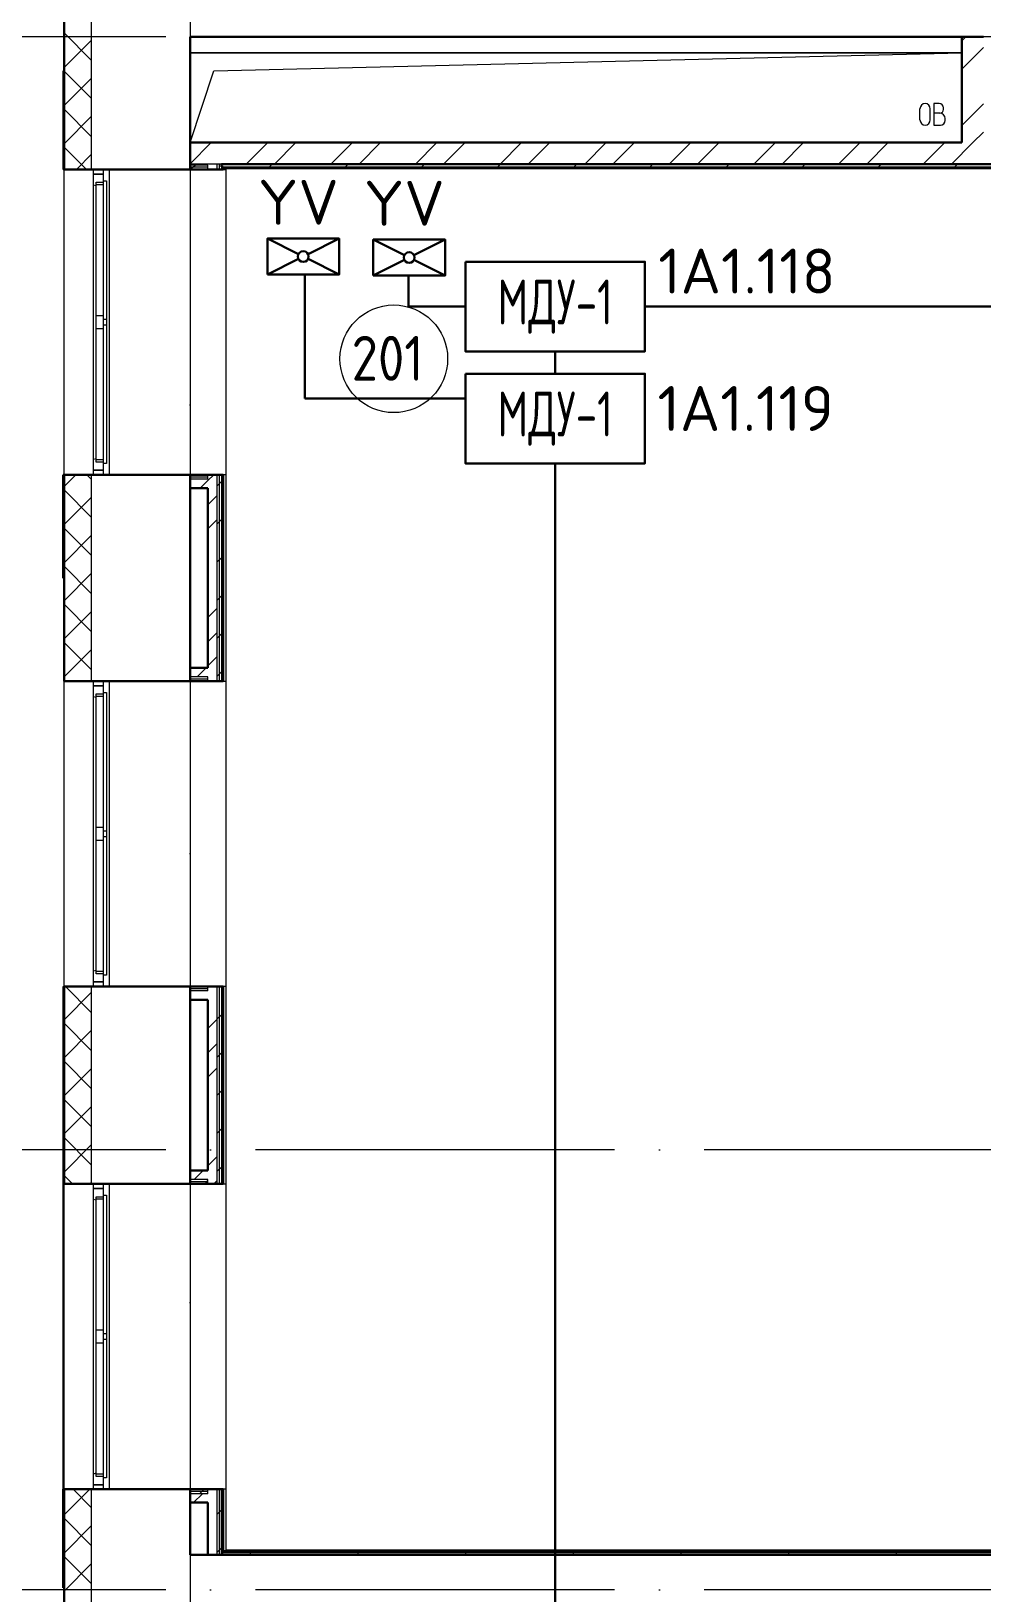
# Model space of a CAD drawing. Header units: millimetres. Extents: x -1073752 to 1436911, y -1379358 to 94781.
# Drawn here: x -1058988 to -1053692, y -1020223 to -1011525 of the extents above; entities that cross this region are included whole.
import ezdxf
from ezdxf.enums import TextEntityAlignment as Align

# ---------------------------------------------------------------- set-up
doc = ezdxf.new("R2010")
doc.units = ezdxf.units.MM
doc.set_wipeout_variables(frame=1)
doc.linetypes.add('ADSK_Линия сетки', pattern=[25, 20, -2.5, 0, -2.5])
for name, color, linetype, lineweight in [('_ Окна', 7, 'Continuous', 9), ('RC-Дымоудаление', 1, 'Continuous', 30), ('лс', 5, 'Continuous', 30), ('Марки помещений', 7, 'Continuous', 20), ('Ограждение', 252, 'Continuous', 9), ('Окна', 7, 'Continuous', 9), ('Оси', 252, 'Continuous', 9), ('Перекрытие', 252, 'Continuous', 18), ('Стены внутренние', 7, 'Continuous', 18), ('Стены наружные', 7, 'Continuous', 18), ('Стены штриховка', 7, 'Continuous', 9)]:
    doc.layers.add(name, color=color, linetype=linetype, lineweight=lineweight)
doc.layers.add('RC-Позиционные_обозначения', color=7, linetype='Continuous')
doc.layers.add('RC-Таблицы', color=7, linetype='Continuous')
doc.styles.add('GOST Common_2', font='', dxfattribs={"width": 0.9, "height": 250})
doc.styles.add('ISOCPEUR', font='isocpeur.ttf', dxfattribs={"height": 250})
doc.styles.add('RubezhCAD', font='isocpeur.ttf')
doc.styles.get("Standard").update_dxf_attribs({"font": 'arial.ttf'})
doc.styles.get('GOST Common_2').set_extended_font_data('GOST type B')

# ---------------------------------------------------------------- blocks, each defined once
blk = doc.blocks.new('2 этаж')
at = {"color": 251, "lineweight": 18, "true_color": 0x636466}
for p, q in [((104976, -3929.3), (100676, -3929.3)), ((100808, -4029.3), (104976, -3929.3)), ((100676, -4429.3), (100808, -4029.3)), ((104742.7, -4303.2), (104742.7, -4240.6)), ((104800.1, -4303.2), (104800.1, -4240.6)), ((104850.3, -4211.9), (104820.3, -4211.9)), ((104820.3, -4211.9), (104820.3, -4331.9)), ((104873.6, -4245.3), (104873.6, -4235.3)), ((104853.6, -4265.3), (104820.3, -4265.3)), ((104820.3, -4331.9), (104856.9, -4331.9)), ((104883.6, -4305.3), (104883.6, -4295.3))]:
    blk.add_line(p, q, dxfattribs=at)
for centre, radius, start, end in [((104771.4, -4240.6), 28.7, 0, 180), ((104850.3, -4235.3), 23.3, 0, 90), ((104853.6, -4245.3), 20, 270, 0), ((104771.4, -4303.2), 28.7, 180, 0), ((104853.6, -4295.3), 30, 0, 90), ((104856.9, -4305.3), 26.7, 270, 0)]:
    blk.add_arc(centre, radius, start, end, dxfattribs=at)
at = {"layer": '_ Окна', "color": 251, "true_color": 0x636466}
for p, q in [((100136, -4579.3), (100136, -4604.3)), ((100136, -4604.3), (100194, -4604.3)), ((100194, -4604.3), (100194, -4579.3)), ((100194, -6254.3), (100136, -6254.3)), ((100136, -6254.3), (100136, -6279.3)), ((100194, -6279.3), (100194, -6254.3)), ((100136, -7429.3), (100136, -7454.3)), ((100136, -7454.3), (100194, -7454.3)), ((100194, -7454.3), (100194, -7429.3)), ((100194, -9104.3), (100136, -9104.3)), ((100136, -9104.3), (100136, -9129.3)), ((100194, -9129.3), (100194, -9104.3)), ((100136, -10229.3), (100136, -10254.3)), ((100136, -10254.3), (100194, -10254.3)), ((100194, -10254.3), (100194, -10229.3)), ((100194, -11904.3), (100136, -11904.3)), ((100136, -11904.3), (100136, -11929.3)), ((100194, -11929.3), (100194, -11904.3))]:
    blk.add_line(p, q, dxfattribs=at)
at = {"layer": '_ Окна', "color": 251, "lineweight": 18, "true_color": 0x636466}
for p, q in [((100194, -4604.3), (100136, -4604.3)), ((100136, -4604.3), (100136, -4663.7)), ((100194, -4642.3), (100194, -4604.3)), ((100136, -4663.7), (100153, -4668.3)), ((100153, -4650.3), (100194, -4650.3)), ((100153, -4662.3), (100153, -4650.3)), ((100153, -6190.3), (100136, -6194.8)), ((100136, -6194.8), (100136, -6254.3)), ((100136, -6254.3), (100194, -6254.3)), ((100153, -6208.3), (100153, -6196.3)), ((100194, -6208.3), (100153, -6208.3)), ((100194, -6254.3), (100194, -6216.3)), ((100194, -7454.3), (100136, -7454.3)), ((100136, -7454.3), (100136, -7513.7)), ((100194, -7492.3), (100194, -7454.3)), ((100136, -7513.7), (100153, -7518.3)), ((100153, -7500.3), (100194, -7500.3)), ((100153, -7512.3), (100153, -7500.3)), ((100153, -9040.3), (100136, -9044.8)), ((100136, -9044.8), (100136, -9104.3)), ((100136, -9104.3), (100194, -9104.3)), ((100153, -9058.3), (100153, -9046.3)), ((100194, -9058.3), (100153, -9058.3)), ((100194, -9104.3), (100194, -9066.3)), ((100194, -10254.3), (100136, -10254.3)), ((100136, -10254.3), (100136, -10313.7)), ((100194, -10292.3), (100194, -10254.3)), ((100136, -10313.7), (100153, -10318.3)), ((100153, -10300.3), (100194, -10300.3)), ((100153, -10312.3), (100153, -10300.3)), ((100153, -11840.3), (100136, -11844.8)), ((100136, -11844.8), (100136, -11904.3)), ((100136, -11904.3), (100194, -11904.3)), ((100153, -11858.3), (100153, -11846.3)), ((100194, -11858.3), (100153, -11858.3)), ((100194, -11904.3), (100194, -11866.3))]:
    blk.add_line(p, q, dxfattribs=at)
at = {"layer": 'Марки помещений', "color": 251, "true_color": 0x636466}
blk.add_circle((101811.2, -5633.3), 300, dxfattribs=at)
at = {"layer": 'Ограждение', "color": 251, "true_color": 0x636466}
for p, q in [((100226, -4579.3), (100226, -6279.3)), ((100676, -4579.3), (100676, -6279.3)), ((100861, -4579.3), (100876, -4579.3)), ((100876, -4569.3), (100876, -12274.3)), ((100876, -4574.3), (106601, -4574.3)), ((100876, -4579.3), (100876, -6279.3)), ((100876, -6279.3), (100861, -6279.3)), ((100226, -7429.3), (100226, -9129.3)), ((100676, -7429.3), (100676, -9129.3)), ((100861, -7429.3), (100876, -7429.3)), ((100876, -7429.3), (100876, -9129.3)), ((100876, -9129.3), (100861, -9129.3)), ((100226, -10229.3), (100226, -11929.3)), ((100676, -10229.3), (100676, -11929.3)), ((100861, -10229.3), (100876, -10229.3)), ((100876, -10229.3), (100876, -11929.3)), ((100876, -11929.3), (100861, -11929.3)), ((106606, -12269.3), (100876, -12269.3))]:
    blk.add_line(p, q, dxfattribs=at)
at = {"layer": 'Окна', "color": 251, "true_color": 0x636466}
for p, q in [((100136, -4663.7), (100136, -6194.8)), ((100153, -5394.3), (100153, -4662.3)), ((100153, -4662.3), (100194, -4662.3)), ((100194, -5414.3), (100194, -4642.3)), ((100194, -4642.3), (100211, -4642.3)), ((100211, -4642.3), (100211, -5414.3)), ((100153, -5464.3), (100153, -5394.3)), ((100194, -5394.3), (100153, -5394.3)), ((100153, -6196.3), (100153, -5464.3)), ((100153, -5464.3), (100194, -5464.3)), ((100194, -5444.3), (100194, -5414.3)), ((100211, -5414.3), (100194, -5414.3)), ((100194, -6216.3), (100194, -5444.3)), ((100194, -5444.3), (100211, -5444.3)), ((100211, -5414.3), (100211, -5444.3)), ((100211, -5444.3), (100211, -6216.3)), ((100194, -6196.3), (100153, -6196.3)), ((100211, -6216.3), (100194, -6216.3)), ((100136, -7513.7), (100136, -9044.8)), ((100153, -8244.3), (100153, -7512.3)), ((100153, -7512.3), (100194, -7512.3)), ((100194, -8264.3), (100194, -7492.3)), ((100194, -7492.3), (100211, -7492.3)), ((100211, -7492.3), (100211, -8264.3)), ((100153, -8314.3), (100153, -8244.3)), ((100194, -8244.3), (100153, -8244.3)), ((100153, -9046.3), (100153, -8314.3)), ((100153, -8314.3), (100194, -8314.3)), ((100194, -8294.3), (100194, -8264.3)), ((100211, -8264.3), (100194, -8264.3)), ((100194, -9066.3), (100194, -8294.3)), ((100194, -8294.3), (100211, -8294.3)), ((100211, -8264.3), (100211, -8294.3)), ((100211, -8294.3), (100211, -9066.3)), ((100194, -9046.3), (100153, -9046.3)), ((100211, -9066.3), (100194, -9066.3)), ((100136, -10313.7), (100136, -11844.8)), ((100153, -11044.3), (100153, -10312.3)), ((100153, -10312.3), (100194, -10312.3)), ((100194, -11064.3), (100194, -10292.3)), ((100194, -10292.3), (100211, -10292.3)), ((100211, -10292.3), (100211, -11064.3)), ((100153, -11114.3), (100153, -11044.3)), ((100194, -11044.3), (100153, -11044.3)), ((100153, -11846.3), (100153, -11114.3)), ((100153, -11114.3), (100194, -11114.3)), ((100194, -11094.3), (100194, -11064.3)), ((100211, -11064.3), (100194, -11064.3)), ((100194, -11866.3), (100194, -11094.3)), ((100194, -11094.3), (100211, -11094.3)), ((100211, -11064.3), (100211, -11094.3)), ((100211, -11094.3), (100211, -11866.3)), ((100194, -11846.3), (100153, -11846.3)), ((100211, -11866.3), (100194, -11866.3))]:
    blk.add_line(p, q, dxfattribs=at)
at = {"layer": 'Оси', "color": 251, "linetype": 'ADSK_Линия сетки', "ltscale": 100, "true_color": 0x636466}
for p, q in [((100676, -1139.3), (100676, -32265.4)), ((170543.3, -3839.3), (93565.9, -3839.3)), ((170543.3, -10039.3), (93565.9, -10039.3)), ((170543.3, -12489.3), (93565.9, -12489.3))]:
    blk.add_line(p, q, dxfattribs=at)
at = {"layer": 'Перекрытие', "color": 251, "ltscale": 100, "true_color": 0x636466}
blk.add_line((100676, -3929.3), (104976, -3929.3), dxfattribs=at)
at = {"layer": 'Стены внутренние', "color": 251, "lineweight": 30, "true_color": 0x636466}
for p, q in [((99974, -3137.3), (99974, -4579.3)), ((100676, -4429.3), (100676, -3839.3)), ((100676, -3839.3), (104976, -3839.3)), ((99974, -4579.3), (100676, -4579.3)), ((100676, -6279.3), (99974, -6279.3)), ((99974, -6279.3), (99974, -7429.3)), ((100676, -7354.3), (100676, -6354.3)), ((99974, -7429.3), (100676, -7429.3)), ((100676, -9129.3), (99974, -9129.3)), ((99974, -9129.3), (99974, -10229.3)), ((100676, -10154.3), (100676, -9204.3)), ((99974, -10229.3), (100676, -10229.3)), ((100676, -11929.3), (99974, -11929.3)), ((99974, -11929.3), (99974, -19341.3)), ((100676, -12294.3), (100676, -12004.3)), ((100776, -12294.3), (100676, -12294.3)), ((100851, -12294.3), (100851, -12294.3))]:
    blk.add_line(p, q, dxfattribs=at)
at = {"layer": 'Стены внутренние', "color": 251, "true_color": 0x636466}
for p, q in [((100126, -3289.3), (100126, -4579.3)), ((99974, -6279.3), (99974, -4579.3)), ((100126, -6279.3), (100126, -7429.3)), ((99974, -9129.3), (99974, -7429.3)), ((100126, -9129.3), (100126, -10229.3)), ((99974, -11929.3), (99974, -10229.3)), ((100126, -11929.3), (100126, -19189.3))]:
    blk.add_line(p, q, dxfattribs=at)
at = {"layer": 'Стены внутренние', "color": 251, "linetype": 'Continuous', "lineweight": 9, "true_color": 0x636466}
for p, q in [((100126, -3970.1), (99976.3, -3820.4)), ((99976.3, -4009.5), (100126, -3859.8)), ((99976, -3987.5), (99976, -3987.5)), ((100126, -4182.2), (99976.4, -4032.6)), ((99976.4, -4221.5), (100126, -4071.9)), ((99976, -4190.7), (99976, -4190.7)), ((100126, -4394.4), (99976.4, -4244.8)), ((99976.5, -4433.6), (100126, -4284.1)), ((99976, -4495.5), (99976, -4495.5)), ((100098.8, -4579.3), (99976.5, -4457)), ((100045, -4577.3), (100126, -4496.2)), ((99976, -4563.1), (99974, -4559.7)), ((99985.3, -4579.3), (99984.2, -4577.3)), ((99976, -6343.2), (100038, -6281.3)), ((100126, -6303.6), (100101.7, -6279.3)), ((100126, -6515.7), (99976, -6365.7)), ((99976, -6425.9), (99976.5, -6425.9)), ((99976.1, -6555.3), (100126, -6405.4)), ((100126, -6727.8), (99976.2, -6578)), ((99976.2, -6767.3), (100126, -6617.5)), ((99976, -6730.7), (99976.3, -6730.7)), ((100126, -6940), (99976.3, -6790.2)), ((99976.3, -6979.3), (100126, -6829.7)), ((100126, -7152.1), (99976.4, -7002.4)), ((99976.5, -7191.3), (100126, -7041.8)), ((100126, -7364.2), (99976.5, -7214.7)), ((99976.6, -7403.4), (100126, -7253.9)), ((99976, -7340.3), (99976, -7340.3)), ((99976.9, -7427.3), (99976.6, -7426.9)), ((100126, -9273.4), (99983.9, -9131.3)), ((99976.1, -9313), (100126, -9163.1)), ((100126, -9485.5), (99976.1, -9335.6)), ((99976.2, -9525), (100126, -9375.2)), ((100126, -9697.7), (99976.2, -9547.9)), ((99976, -9575.5), (99976.3, -9575.5)), ((99976.3, -9737.1), (100126, -9587.4)), ((99976, -9778.7), (99976.2, -9778.7)), ((100126, -9909.8), (99976.3, -9760.1)), ((99976.4, -9949.1), (100126, -9799.5)), ((100126, -10121.9), (99976.4, -9972.4)), ((99976, -10083.5), (99976.1, -10083.5)), ((99976.5, -10161.1), (100126, -10011.6)), ((100019.2, -10227.3), (99976.5, -10184.6)), ((100120.5, -10229.3), (100126, -10223.8)), ((99976, -12070.8), (100117.6, -11929.3)), ((100006.6, -11931.3), (100006.3, -11930.7)), ((100126, -12031.1), (100026.1, -11931.3)), ((99976, -12013.9), (99976.6, -12013.9)), ((100126, -12243.3), (99976, -12093.3)), ((99976, -12283), (100126, -12133)), ((100126, -12455.4), (99976, -12305.4)), ((99976, -12318.7), (99976.5, -12318.7)), ((99976, -12495.1), (100126, -12345.1))]:
    blk.add_line(p, q, dxfattribs=at)
at = {"layer": 'Стены наружные', "color": 251, "linetype": 'Continuous', "lineweight": 9, "true_color": 0x636466}
for p, q in [((104976, -3862.3), (104999.1, -3839.3)), ((104976, -4019.5), (105096, -3899.5)), ((104976, -4333.8), (105096, -4213.8)), ((100676, -4547.8), (100794.5, -4429.3)), ((100988.8, -4549.3), (101108.8, -4429.3)), ((101146, -4549.3), (101266, -4429.3)), ((101460.3, -4549.3), (101580.3, -4429.3)), ((101617.5, -4549.3), (101737.5, -4429.3)), ((101931.8, -4549.3), (102051.8, -4429.3)), ((102088.9, -4549.3), (102208.9, -4429.3)), ((102403.2, -4549.3), (102523.2, -4429.3)), ((102560.4, -4549.3), (102680.4, -4429.3)), ((102874.7, -4549.3), (102994.7, -4429.3)), ((103031.8, -4549.3), (103151.8, -4429.3)), ((103346.2, -4549.3), (103466.2, -4429.3)), ((103503.3, -4549.3), (103623.3, -4429.3)), ((103817.6, -4549.3), (103937.6, -4429.3)), ((103974.8, -4549.3), (104094.8, -4429.3)), ((104289.1, -4549.3), (104409.1, -4429.3)), ((104446.2, -4549.3), (104566.2, -4429.3)), ((104760.5, -4549.3), (104880.5, -4429.3)), ((104917.7, -4549.3), (105037.7, -4429.3)), ((105037.7, -4429.3), (105096, -4370.9)), ((100679.4, -4579.3), (100691.9, -4566.8)), ((100691.9, -4566.8), (100704.4, -4554.3)), ((100901.5, -4569.3), (100906.5, -4564.3)), ((100972.2, -4569.3), (100977.2, -4564.3)), ((101042.9, -4569.3), (101047.9, -4564.3)), ((101113.6, -4569.3), (101118.6, -4564.3)), ((101118.6, -4564.3), (101133.6, -4549.3)), ((101184.3, -4569.3), (101189.3, -4564.3)), ((101255, -4569.3), (101260, -4564.3)), ((101325.7, -4569.3), (101330.7, -4564.3)), ((101396.5, -4569.3), (101401.5, -4564.3)), ((101467.2, -4569.3), (101472.2, -4564.3)), ((101537.9, -4569.3), (101542.9, -4564.3)), ((101542.9, -4564.3), (101557.9, -4549.3)), ((101608.6, -4569.3), (101613.6, -4564.3)), ((101679.3, -4569.3), (101684.3, -4564.3)), ((101750, -4569.3), (101755, -4564.3)), ((101820.7, -4569.3), (101825.7, -4564.3)), ((101891.4, -4569.3), (101896.4, -4564.3)), ((101962.1, -4569.3), (101967.1, -4564.3)), ((101967.1, -4564.3), (101982.1, -4549.3)), ((102032.9, -4569.3), (102037.9, -4564.3)), ((102103.6, -4569.3), (102108.6, -4564.3)), ((102174.3, -4569.3), (102179.3, -4564.3)), ((102245, -4569.3), (102250, -4564.3)), ((102315.7, -4569.3), (102320.7, -4564.3)), ((102386.4, -4569.3), (102391.4, -4564.3)), ((102391.4, -4564.3), (102406.4, -4549.3)), ((102457.1, -4569.3), (102462.1, -4564.3)), ((102527.8, -4569.3), (102532.8, -4564.3)), ((102598.5, -4569.3), (102603.5, -4564.3)), ((102669.3, -4569.3), (102674.3, -4564.3)), ((102740, -4569.3), (102745, -4564.3)), ((102810.7, -4569.3), (102815.7, -4564.3)), ((102815.7, -4564.3), (102830.7, -4549.3)), ((102881.4, -4569.3), (102886.4, -4564.3)), ((102952.1, -4569.3), (102957.1, -4564.3)), ((103022.8, -4569.3), (103027.8, -4564.3)), ((103093.5, -4569.3), (103098.5, -4564.3)), ((103164.2, -4569.3), (103169.2, -4564.3)), ((103234.9, -4569.3), (103239.9, -4564.3)), ((103239.9, -4564.3), (103254.9, -4549.3)), ((103305.6, -4569.3), (103310.6, -4564.3)), ((103376.4, -4569.3), (103381.4, -4564.3)), ((103447.1, -4569.3), (103452.1, -4564.3)), ((103517.8, -4569.3), (103522.8, -4564.3)), ((103588.5, -4569.3), (103593.5, -4564.3)), ((103659.2, -4569.3), (103664.2, -4564.3)), ((103664.2, -4564.3), (103679.2, -4549.3)), ((103729.9, -4569.3), (103734.9, -4564.3)), ((103800.6, -4569.3), (103805.6, -4564.3)), ((103871.3, -4569.3), (103876.3, -4564.3)), ((103942, -4569.3), (103947, -4564.3)), ((104012.8, -4569.3), (104017.8, -4564.3)), ((104083.5, -4569.3), (104088.5, -4564.3)), ((104088.5, -4564.3), (104103.5, -4549.3)), ((104154.2, -4569.3), (104159.2, -4564.3)), ((104224.9, -4569.3), (104229.9, -4564.3)), ((104295.6, -4569.3), (104300.6, -4564.3)), ((104366.3, -4569.3), (104371.3, -4564.3)), ((104437, -4569.3), (104442, -4564.3)), ((104507.7, -4569.3), (104512.7, -4564.3)), ((104512.7, -4564.3), (104527.7, -4549.3)), ((104578.4, -4569.3), (104583.4, -4564.3)), ((104649.1, -4569.3), (104654.1, -4564.3)), ((104719.9, -4569.3), (104724.9, -4564.3)), ((104790.6, -4569.3), (104795.6, -4564.3)), ((104861.3, -4569.3), (104866.3, -4564.3)), ((104932, -4569.3), (104937, -4564.3)), ((104937, -4564.3), (104952, -4549.3)), ((105002.7, -4569.3), (105007.7, -4564.3)), ((105073.4, -4569.3), (105078.4, -4564.3)), ((100676, -6279.7), (100676.4, -6279.3)), ((100732.7, -6354.3), (100776, -6310.9)), ((100776, -6310.9), (100807.7, -6279.3)), ((100826, -6341.8), (100838.5, -6329.3)), ((100838.5, -6329.3), (100851, -6316.8)), ((100856, -6311.8), (100861, -6306.8)), ((100776, -6445.9), (100826, -6395.9)), ((100856, -6382.5), (100861, -6377.5)), ((100856, -6453.2), (100861, -6448.2)), ((100856, -6523.9), (100861, -6518.9)), ((100776, -6580.8), (100826, -6530.8)), ((100826, -6553.9), (100838.5, -6541.4)), ((100838.5, -6541.4), (100851, -6528.9)), ((100851, -6528.9), (100856, -6523.9)), ((100856, -6594.6), (100861, -6589.6)), ((100856, -6665.3), (100861, -6660.3)), ((100826, -6766.1), (100838.5, -6753.6)), ((100838.5, -6753.6), (100851, -6741.1)), ((100856, -6736.1), (100861, -6731.1)), ((100856, -6806.8), (100861, -6801.8)), ((100838.5, -6965.7), (100851, -6953.2)), ((100851, -6953.2), (100856, -6948.2)), ((100856, -6877.5), (100861, -6872.5)), ((100856, -6948.2), (100861, -6943.2)), ((100776, -7074.3), (100826, -7024.3)), ((100826, -6978.2), (100838.5, -6965.7)), ((100856, -7018.9), (100861, -7013.9)), ((100856, -7089.6), (100861, -7084.6)), ((100776, -7209.2), (100826, -7159.2)), ((100826, -7190.3), (100838.5, -7177.8)), ((100838.5, -7177.8), (100851, -7165.3)), ((100856, -7160.3), (100861, -7155.3)), ((100776, -7344.1), (100826, -7294.1)), ((100856, -7231), (100861, -7226)), ((100856, -7301.7), (100861, -7296.7)), ((100715.9, -7404.3), (100765.9, -7354.3)), ((100826, -7402.4), (100838.5, -7389.9)), ((100838.5, -7389.9), (100851, -7377.4)), ((100851, -7377.4), (100856, -7372.4)), ((100856, -7372.4), (100861, -7367.4)), ((100771.3, -9154.3), (100776, -9149.5)), ((100856, -9140.2), (100861, -9135.2)), ((100856, -9210.9), (100861, -9205.9)), ((100826, -9311.6), (100838.5, -9299.1)), ((100838.5, -9299.1), (100851, -9286.6)), ((100856, -9281.6), (100861, -9276.6)), ((100776, -9364.2), (100826, -9314.2)), ((100856, -9352.3), (100861, -9347.3)), ((100776, -9499.2), (100826, -9449.2)), ((100856, -9423.1), (100861, -9418.1)), ((100826, -9523.8), (100838.5, -9511.3)), ((100838.5, -9511.3), (100851, -9498.8)), ((100851, -9498.8), (100856, -9493.8)), ((100856, -9493.8), (100861, -9488.8)), ((100856, -9564.5), (100861, -9559.5)), ((100776, -9634.1), (100826, -9584.1)), ((100856, -9635.2), (100861, -9630.2)), ((100826, -9735.9), (100838.5, -9723.4)), ((100838.5, -9723.4), (100851, -9710.9)), ((100856, -9705.9), (100861, -9700.9)), ((100856, -9776.6), (100861, -9771.6)), ((100856, -9847.3), (100861, -9842.3)), ((100856, -9918), (100861, -9913)), ((100826, -9948), (100838.5, -9935.5)), ((100838.5, -9935.5), (100851, -9923)), ((100851, -9923), (100856, -9918)), ((100856, -9988.7), (100861, -9983.7)), ((100776, -10127.6), (100826, -10077.6)), ((100856, -10059.5), (100861, -10054.5)), ((100699.3, -10204.3), (100749.3, -10154.3)), ((100826, -10160.2), (100838.5, -10147.7)), ((100838.5, -10147.7), (100851, -10135.2)), ((100856, -10130.2), (100861, -10125.2)), ((100756.9, -10229.3), (100769.4, -10216.8)), ((100769.4, -10216.8), (100776, -10210.2)), ((100809.2, -10229.3), (100826, -10212.5)), ((100856, -10200.9), (100861, -10195.9)), ((100695.8, -12004.3), (100745.8, -11954.3)), ((100729, -11954.3), (100741.5, -11941.8)), ((100741.5, -11941.8), (100754, -11929.3)), ((100856, -11968.6), (100861, -11963.6)), ((100826, -12069.4), (100838.5, -12056.9)), ((100838.5, -12056.9), (100851, -12044.4)), ((100851, -12044.4), (100856, -12039.4)), ((100856, -12039.4), (100861, -12034.4)), ((100856, -12110.1), (100861, -12105.1)), ((100856, -12180.8), (100861, -12175.8)), ((100838.5, -12269), (100851, -12256.5)), ((100856, -12251.5), (100861, -12246.5)), ((100826, -12281.5), (100838.5, -12269)), ((100898.9, -12279.3), (100903.9, -12274.3)), ((100969.7, -12279.3), (100974.7, -12274.3)), ((101012, -12294.3), (101012, -12279.3)), ((101040.4, -12279.3), (101045.4, -12274.3)), ((101111.1, -12279.3), (101116.1, -12274.3)), ((101181.8, -12279.3), (101186.8, -12274.3)), ((101252.5, -12279.3), (101257.5, -12274.3)), ((101323.2, -12279.3), (101328.2, -12274.3)), ((101393.9, -12279.3), (101398.9, -12274.3)), ((101464.6, -12279.3), (101469.6, -12274.3)), ((101535.3, -12279.3), (101540.3, -12274.3)), ((101606.1, -12279.3), (101611.1, -12274.3)), ((101612, -12294.3), (101612, -12279.3)), ((101676.8, -12279.3), (101681.8, -12274.3)), ((101747.5, -12279.3), (101752.5, -12274.3)), ((101818.2, -12279.3), (101823.2, -12274.3)), ((101888.9, -12279.3), (101893.9, -12274.3)), ((101959.6, -12279.3), (101964.6, -12274.3)), ((102030.3, -12279.3), (102035.3, -12274.3)), ((102101, -12279.3), (102106, -12274.3)), ((102171.7, -12279.3), (102176.7, -12274.3)), ((102212, -12294.3), (102212, -12279.3)), ((102242.5, -12279.3), (102247.5, -12274.3)), ((102313.2, -12279.3), (102318.2, -12274.3)), ((102383.9, -12279.3), (102388.9, -12274.3)), ((102454.6, -12279.3), (102459.6, -12274.3)), ((102525.3, -12279.3), (102530.3, -12274.3)), ((102596, -12279.3), (102601, -12274.3)), ((102666.7, -12279.3), (102671.7, -12274.3)), ((102737.4, -12279.3), (102742.4, -12274.3)), ((102808.1, -12279.3), (102813.1, -12274.3)), ((102812, -12294.3), (102812, -12279.3)), ((102878.8, -12279.3), (102883.8, -12274.3)), ((102949.6, -12279.3), (102954.6, -12274.3)), ((103020.3, -12279.3), (103025.3, -12274.3)), ((103091, -12279.3), (103096, -12274.3)), ((103161.7, -12279.3), (103166.7, -12274.3)), ((103232.4, -12279.3), (103237.4, -12274.3)), ((103303.1, -12279.3), (103308.1, -12274.3)), ((103373.8, -12279.3), (103378.8, -12274.3)), ((103412, -12294.3), (103412, -12279.3)), ((103444.5, -12279.3), (103449.5, -12274.3)), ((103515.2, -12279.3), (103520.2, -12274.3)), ((103586, -12279.3), (103591, -12274.3)), ((103656.7, -12279.3), (103661.7, -12274.3)), ((103727.4, -12279.3), (103732.4, -12274.3)), ((103798.1, -12279.3), (103803.1, -12274.3)), ((103868.8, -12279.3), (103873.8, -12274.3)), ((103939.5, -12279.3), (103944.5, -12274.3)), ((104010.2, -12279.3), (104015.2, -12274.3)), ((104012, -12294.3), (104012, -12279.3)), ((104080.9, -12279.3), (104085.9, -12274.3)), ((104151.6, -12279.3), (104156.6, -12274.3)), ((104222.3, -12279.3), (104227.3, -12274.3)), ((104293.1, -12279.3), (104298.1, -12274.3)), ((104363.8, -12279.3), (104368.8, -12274.3)), ((104434.5, -12279.3), (104439.5, -12274.3)), ((104505.2, -12279.3), (104510.2, -12274.3)), ((104575.9, -12279.3), (104580.9, -12274.3)), ((104612, -12294.3), (104612, -12279.3)), ((104646.6, -12279.3), (104651.6, -12274.3)), ((104717.3, -12279.3), (104722.3, -12274.3)), ((104788, -12279.3), (104793, -12274.3)), ((104858.7, -12279.3), (104863.7, -12274.3)), ((104929.5, -12279.3), (104934.5, -12274.3)), ((105000.2, -12279.3), (105005.2, -12274.3)), ((105070.9, -12279.3), (105075.9, -12274.3))]:
    blk.add_line(p, q, dxfattribs=at)
at = {"layer": 'Стены наружные', "color": 251, "lineweight": 30, "true_color": 0x636466}
for p, q in [((104976, -3839.3), (104976, -4429.3)), ((105096, -3839.3), (104976, -3839.3)), ((104976, -4429.3), (100676, -4429.3)), ((100676, -4429.3), (100676, -4579.3)), ((100676, -4579.3), (100861, -4579.3)), ((106435, -4549.3), (100851, -4549.3)), ((100851, -4549.3), (100851, -4564.3)), ((100856, -4564.3), (100861, -4564.3)), ((100861, -4579.3), (100861, -4569.3)), ((100861, -4569.3), (106601, -4569.3)), ((99969, -6279.3), (99969, -6854.3)), ((99974, -6279.3), (99969, -6279.3)), ((100861, -6279.3), (100676, -6279.3)), ((100676, -6279.3), (100676, -6354.3)), ((100861, -7429.3), (100861, -6279.3)), ((100676, -6354.3), (100776, -6354.3)), ((100776, -6354.3), (100776, -7354.3)), ((99969, -6854.3), (99974, -6854.3)), ((100776, -7354.3), (100676, -7354.3)), ((100676, -7354.3), (100676, -7429.3)), ((100676, -7429.3), (100861, -7429.3)), ((100861, -9129.3), (100676, -9129.3)), ((100676, -9129.3), (100676, -9204.3)), ((100861, -10229.3), (100861, -9129.3)), ((100676, -9204.3), (100776, -9204.3)), ((100776, -9204.3), (100776, -10154.3)), ((100776, -10154.3), (100676, -10154.3)), ((100676, -10154.3), (100676, -10229.3)), ((100676, -10229.3), (100861, -10229.3)), ((99969, -11929.3), (99969, -12479.3)), ((99974, -11929.3), (99969, -11929.3)), ((100861, -11929.3), (100676, -11929.3)), ((100676, -11929.3), (100676, -12004.3)), ((100861, -12274.3), (100861, -11929.3)), ((100676, -12004.3), (100776, -12004.3)), ((100776, -12004.3), (100776, -12294.3)), ((100776, -12294.3), (100851, -12294.3)), ((100851, -12294.3), (106631, -12294.3)), ((100856, -12279.3), (100856, -12274.3)), ((106616, -12279.3), (100856, -12279.3)), ((106611, -12274.3), (100861, -12274.3)), ((99969, -12479.3), (99974, -12479.3))]:
    blk.add_line(p, q, dxfattribs=at)
at = {"layer": 'Стены наружные', "color": 251, "true_color": 0x636466}
for p, q in [((99969, -4579.3), (99969, -4029.3)), ((99974, -4029.3), (99969, -4029.3)), ((99969, -4579.3), (99974, -4579.3)), ((99969, -11929.3), (99969, -9129.3)), ((99969, -9129.3), (99974, -9129.3)), ((99974, -9679.3), (99969, -9679.3)), ((99974, -10229.3), (99969, -10229.3))]:
    blk.add_line(p, q, dxfattribs=at)
at = {"layer": 'Стены штриховка', "color": 251, "true_color": 0x636466}
for p, q in [((99976, -3137.3), (99976, -4577.3)), ((99976, -4577.3), (100050, -4577.3)), ((100050, -4579.3), (100050, -4577.3)), ((100851, -4549.3), (100676, -4549.3)), ((100776, -4554.3), (100676, -4554.3)), ((100776, -4566.8), (100676, -4566.8)), ((100776, -4579.3), (100776, -4554.3)), ((100826, -4549.3), (100826, -4579.3)), ((100838.5, -4549.3), (100838.5, -4579.3)), ((100851, -4564.3), (100851, -4579.3)), ((100856, -4579.3), (100856, -4564.3)), ((100861, -4564.3), (106631, -4564.3)), ((99976, -6281.3), (99976, -7427.3)), ((100050, -6281.3), (99976, -6281.3)), ((100050, -6281.3), (100050, -6279.3)), ((100776, -6291.8), (100676, -6291.8)), ((100776, -6304.3), (100676, -6304.3)), ((100776, -6304.3), (100776, -6279.3)), ((100826, -6279.3), (100826, -7429.3)), ((100838.5, -6279.3), (100838.5, -7429.3)), ((100851, -6279.3), (100851, -7429.3)), ((100856, -7429.3), (100856, -6279.3)), ((99976, -7427.3), (100050, -7427.3)), ((100050, -7429.3), (100050, -7427.3)), ((100776, -7404.3), (100676, -7404.3)), ((100776, -7416.8), (100676, -7416.8)), ((100776, -7429.3), (100776, -7404.3)), ((99976, -9131.3), (99976, -10227.3)), ((100050, -9131.3), (99976, -9131.3)), ((100050, -9131.3), (100050, -9129.3)), ((100776, -9154.3), (100776, -9129.3)), ((100826, -9129.3), (100826, -10229.3)), ((100838.5, -9129.3), (100838.5, -10229.3)), ((100851, -9129.3), (100851, -10229.3)), ((100856, -10229.3), (100856, -9129.3)), ((100776, -9141.8), (100676, -9141.8)), ((100776, -9154.3), (100676, -9154.3)), ((99976, -10227.3), (100050, -10227.3)), ((100050, -10229.3), (100050, -10227.3)), ((100776, -10204.3), (100676, -10204.3)), ((100776, -10216.8), (100676, -10216.8)), ((100776, -10229.3), (100776, -10204.3)), ((99976, -11931.3), (99976, -19341.3)), ((100050, -11931.3), (99976, -11931.3)), ((100050, -11931.3), (100050, -11929.3)), ((100776, -11941.8), (100676, -11941.8)), ((100776, -11954.3), (100676, -11954.3)), ((100776, -11954.3), (100776, -11929.3)), ((100826, -11929.3), (100826, -12294.3)), ((100838.5, -11929.3), (100838.5, -12294.3)), ((100851, -12294.3), (100851, -11929.3)), ((100856, -12274.3), (100856, -11929.3)), ((100856, -12279.3), (100856, -12294.3))]:
    blk.add_line(p, q, dxfattribs=at)
at = {"layer": 'Марки помещений', "color": 251, "true_color": 0x636466, "style": 'GOST Common_2', "width": 0.9}
blk.add_text('201', height=250, dxfattribs=at).set_placement((101576.3, -5755.6))
blk = doc.blocks.new('RC-UGO-MDU-01')
at = {"layer": 'RC-Дымоудаление'}
blk.add_point((0, 0), dxfattribs=at)
blk.add_attdef('PSTN', text='', height=2.5, dxfattribs=at).set_placement((5.821, 2.37), align=Align.BOTTOM_CENTER)
blk.add_wipeout([(4.998, 2.498), (4.998, -2.498), (-4.998, -2.498), (-4.998, 2.498)]).dxf.layer = 'RC-Дымоудаление'
blk.add_wipeout([(-4.998, -2.498), (-4.998, 2.498), (4.998, 2.498), (4.998, -2.498)]).dxf.layer = 'RC-Дымоудаление'
blk.add_lwpolyline([(-4.998, 2.498), (4.998, 2.498), (4.998, -2.498), (-4.998, -2.498), (-4.998, 2.498)], close=True, dxfattribs=at)
at = {"layer": 'RC-Дымоудаление', "ltscale": 100, "style": 'ISOCPEUR', "width": 0.7}
blk.add_text('МДУ-1', height=2.5, dxfattribs=at).set_placement((0, 0), align=Align.MIDDLE)
blk = doc.blocks.new('A$C122646C6')
at = {"color": 1, "lineweight": 30}
for points in [[(0, 200), (400, 200), (400, 0), (0, 0), (0, 200)], [(0, 200), (173.2, 113.4)], [(400, 200), (226.8, 113.4)], [(173.2, 86.6), (0, 0)], [(226.8, 86.6), (400, 0)]]:
    blk.add_lwpolyline(points, dxfattribs=at)
blk.add_circle((200, 100), 30, dxfattribs=at)

msp = doc.modelspace()

# ---------------------------------------------------------------- linework, layer by layer
at = {"layer": 'лс', "color": 11}
for p, q in [((-1057463.6, -1013570.4), (-1057463.6, -1012880.4)), ((-1056885.5, -1013058.9), (-1056885.5, -1012885.9)), ((-1056568.9, -1013058.9), (-1056885.5, -1013058.9)), ((-1056568.9, -1013570.4), (-1057463.6, -1013570.4))]:
    msp.add_line(p, q, dxfattribs=at)
at = {"layer": 'лс', "color": 5}
for p, q in [((-1055569.3, -1013058.9), (-1052765.9, -1013058.9)), ((-1056069.1, -1013308.7), (-1056069.1, -1013432.9)), ((-1056069.1, -1013932.4), (-1056069.1, -1024089.4))]:
    msp.add_line(p, q, dxfattribs=at)

# ---------------------------------------------------------------- block references
msp.add_blockref('2 этаж', (-1158779.2, -1007716.5))
at = {"xscale": -1, "rotation": 180}
for p in [(-1057672.4, -1012680.4), (-1057082.3, -1012685.9)]:
    msp.add_blockref('A$C122646C6', p, dxfattribs=at)

# ---------------------------------------------------------------- texts
at = {"layer": 'RC-Таблицы', "linetype": 'Continuous', "lineweight": 40, "char_height": 250, "width": 2400, "attachment_point": 5, "style": 'RubezhCAD'}
for insert in [(-1057499.9, -1012477.8), (-1056909.8, -1012483.3)]:
    msp.add_mtext('YV', dxfattribs=dict(at, insert=insert))

# ---------------------------------------------------------------- next in the draw order: block references
at = {"layer": 'RC-Дымоудаление', "color": 4, "linetype": 'Continuous', "lineweight": 40, "ltscale": 15}
ref = msp.add_blockref('RC-UGO-MDU-01', (-1056069.1, -1013058.9), dxfattribs=dict(at, xscale=100, yscale=100, zscale=100))
ref.add_attrib('PSTN', '1А1.118', dxfattribs={"layer": 'RC-Позиционные_обозначения', "height": 250, "style": 'RubezhCAD'}).set_placement((-1055000.6, -1013061.1), align=Align.BOTTOM_CENTER)
ref = msp.add_blockref('RC-UGO-MDU-01', (-1056069.1, -1013682.7), dxfattribs=dict(at, xscale=100, yscale=100, zscale=100))
ref.add_attrib('PSTN', '1А1.119', dxfattribs={"layer": 'RC-Позиционные_обозначения', "height": 250, "style": 'RubezhCAD'}).set_placement((-1055007.2, -1013826.6), align=Align.BOTTOM_CENTER)

doc.saveas('drawing.dxf')
